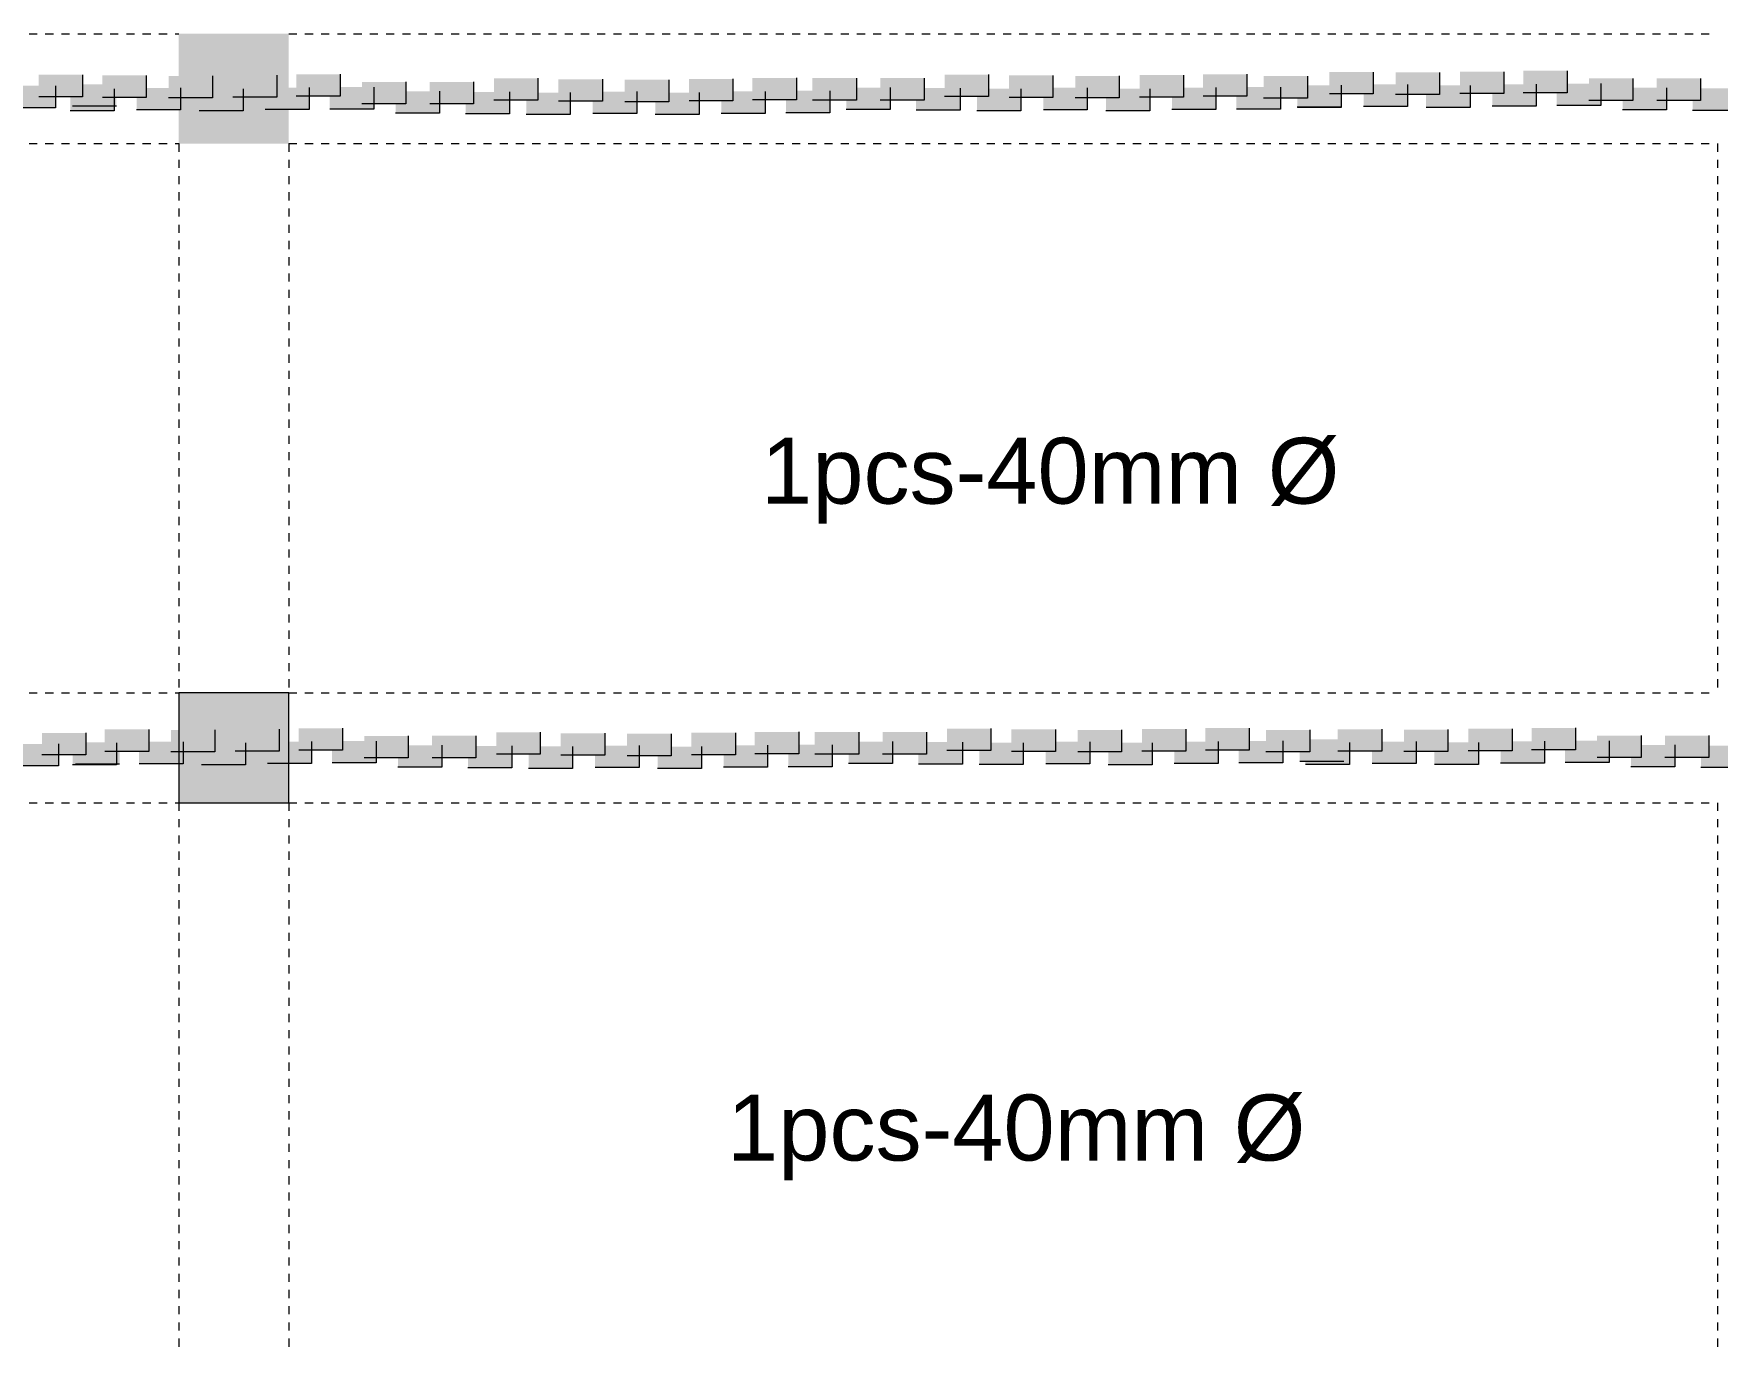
# Model space of a CAD drawing. Header units: millimetres. Extents: x 2391 to 3323, y 1596 to 2537.
# Drawn here: x 2795 to 2815.74, y 1876.64 to 1892.88 of the extents above; entities that cross this region are included whole.
import ezdxf

# ---------------------------------------------------------------- set-up
doc = ezdxf.new("R2010")
doc.units = ezdxf.units.MM
doc.linetypes.add('HIDDEN4', pattern=[0.09375, 0.0625, -0.03125])
doc.layers.add('columns', color=250, linetype='Continuous')
doc.layers.add('dimensions', color=203, linetype='Continuous')
doc.layers.add('PROPERTY LINES', color=140, linetype='HIDDEN4', lineweight=5)
doc.styles.get("Standard").update_dxf_attribs({"font": 'arial.ttf'})

msp = doc.modelspace()

# ---------------------------------------------------------------- hatches: boundary and pattern name
at = {"layer": 'columns', "linetype": 'ByBlock', "lineweight": 13}
h = msp.add_hatch(color=256, dxfattribs=at)
h.dxf.hatch_style = 1
h.paths.add_polyline_path([(2798.142, 1892.881), (2796.788, 1892.881), (2796.788, 1891.527), (2798.142, 1891.527)])
h = msp.add_hatch(color=256, dxfattribs=at)
h.dxf.hatch_style = 1
h.paths.add_polyline_path([(2796.788, 1884.759), (2796.788, 1883.405), (2798.142, 1883.405), (2798.142, 1884.759)])
at = {"layer": 'dimensions', "lineweight": 13, "ltscale": 0.25, "true_color": 0x000000}
h = msp.add_hatch(color=18, dxfattribs=at)
h.dxf.hatch_style = 1
h.paths.add_polyline_path([(2795.062, 1892.104), (2795.062, 1892.375), (2795.603, 1892.375), (2795.603, 1892.104)])
h = msp.add_hatch(color=18, dxfattribs=at)
h.dxf.hatch_style = 1
h.paths.add_polyline_path([(2795.847, 1892.095), (2795.847, 1892.366), (2796.388, 1892.366), (2796.388, 1892.095)])
h = msp.add_hatch(color=18, dxfattribs=at)
h.dxf.hatch_style = 1
h.paths.add_polyline_path([(2796.663, 1892.089), (2796.663, 1892.36), (2797.204, 1892.36), (2797.204, 1892.089)])
h = msp.add_hatch(color=18, dxfattribs=at)
h.dxf.hatch_style = 1
h.paths.add_polyline_path([(2797.455, 1892.1), (2797.455, 1892.371), (2797.997, 1892.371), (2797.997, 1892.1)])
h = msp.add_hatch(color=18, dxfattribs=at)
h.dxf.hatch_style = 1
h.paths.add_polyline_path([(2798.235, 1892.111), (2798.235, 1892.382), (2798.777, 1892.382), (2798.777, 1892.111)])
h = msp.add_hatch(color=18, dxfattribs=at)
h.dxf.hatch_style = 1
h.paths.add_polyline_path([(2806.221, 1892.107), (2806.221, 1892.378), (2806.763, 1892.378), (2806.763, 1892.107)])
h = msp.add_hatch(color=18, dxfattribs=at)
h.dxf.hatch_style = 1
h.paths.add_polyline_path([(2807.016, 1892.095), (2807.016, 1892.366), (2807.557, 1892.366), (2807.557, 1892.095)])
h = msp.add_hatch(color=18, dxfattribs=at)
h.dxf.hatch_style = 1
h.paths.add_polyline_path([(2807.832, 1892.089), (2807.832, 1892.36), (2808.373, 1892.36), (2808.373, 1892.089)])
h = msp.add_hatch(color=18, dxfattribs=at)
h.dxf.hatch_style = 1
h.paths.add_polyline_path([(2808.624, 1892.1), (2808.624, 1892.371), (2809.166, 1892.371), (2809.166, 1892.1)])
h = msp.add_hatch(color=18, dxfattribs=at)
h.dxf.hatch_style = 1
h.paths.add_polyline_path([(2809.405, 1892.111), (2809.405, 1892.382), (2809.946, 1892.382), (2809.946, 1892.111)])
h = msp.add_hatch(color=18, dxfattribs=at)
h.dxf.hatch_style = 1
h.paths.add_polyline_path([(2810.151, 1892.088), (2810.151, 1892.359), (2810.693, 1892.359), (2810.693, 1892.088)])
h = msp.add_hatch(color=18, dxfattribs=at)
h.dxf.hatch_style = 1
h.paths.add_polyline_path([(2810.962, 1892.138), (2810.962, 1892.408), (2811.503, 1892.408), (2811.503, 1892.138)])
h = msp.add_hatch(color=18, dxfattribs=at)
h.dxf.hatch_style = 1
h.paths.add_polyline_path([(2811.778, 1892.132), (2811.778, 1892.403), (2812.319, 1892.403), (2812.319, 1892.132)])
h = msp.add_hatch(color=18, dxfattribs=at)
h.dxf.hatch_style = 1
h.paths.add_polyline_path([(2812.57, 1892.143), (2812.57, 1892.413), (2813.112, 1892.413), (2813.112, 1892.143)])
h = msp.add_hatch(color=18, dxfattribs=at)
h.dxf.hatch_style = 1
h.paths.add_polyline_path([(2813.35, 1892.154), (2813.35, 1892.424), (2813.892, 1892.424), (2813.892, 1892.154)])
h = msp.add_hatch(color=18, dxfattribs=at)
h.dxf.hatch_style = 1
h.paths.add_polyline_path([(2794.728, 1891.969), (2794.728, 1892.24), (2795.269, 1892.24), (2795.269, 1891.969)])
h = msp.add_hatch(color=18, dxfattribs=at)
h.dxf.hatch_style = 1
h.paths.add_polyline_path([(2795.45, 1891.932), (2795.45, 1892.203), (2795.991, 1892.203), (2795.991, 1891.932)])
h = msp.add_hatch(color=18, dxfattribs=at)
h.dxf.hatch_style = 1
h.paths.add_polyline_path([(2795.478, 1891.988), (2795.478, 1892.259), (2796.02, 1892.259), (2796.02, 1891.988)])
h = msp.add_hatch(color=18, dxfattribs=at)
h.dxf.hatch_style = 1
h.paths.add_polyline_path([(2796.269, 1891.943), (2796.269, 1892.213), (2796.811, 1892.213), (2796.811, 1891.943)])
h = msp.add_hatch(color=18, dxfattribs=at)
h.dxf.hatch_style = 1
h.paths.add_polyline_path([(2797.038, 1891.931), (2797.038, 1892.202), (2797.58, 1892.202), (2797.58, 1891.931)])
h = msp.add_hatch(color=18, dxfattribs=at)
h.dxf.hatch_style = 1
h.paths.add_polyline_path([(2797.853, 1891.946), (2797.853, 1892.216), (2798.394, 1892.216), (2798.394, 1891.946)])
h = msp.add_hatch(color=18, dxfattribs=at)
h.dxf.hatch_style = 1
h.paths.add_polyline_path([(2798.648, 1891.953), (2798.648, 1892.224), (2799.189, 1892.224), (2799.189, 1891.953)])
h = msp.add_hatch(color=18, dxfattribs=at)
h.dxf.hatch_style = 1
h.paths.add_polyline_path([(2799.043, 1892.016), (2799.043, 1892.287), (2799.584, 1892.287), (2799.584, 1892.016)])
h = msp.add_hatch(color=18, dxfattribs=at)
h.dxf.hatch_style = 1
h.paths.add_polyline_path([(2799.459, 1891.9), (2799.459, 1892.171), (2800, 1892.171), (2800, 1891.9)])
h = msp.add_hatch(color=18, dxfattribs=at)
h.dxf.hatch_style = 1
h.paths.add_polyline_path([(2799.879, 1892.017), (2799.879, 1892.287), (2800.42, 1892.287), (2800.42, 1892.017)])
h = msp.add_hatch(color=18, dxfattribs=at)
h.dxf.hatch_style = 1
h.paths.add_polyline_path([(2800.32, 1891.893), (2800.32, 1892.164), (2800.862, 1892.164), (2800.862, 1891.893)])
h = msp.add_hatch(color=18, dxfattribs=at)
h.dxf.hatch_style = 1
h.paths.add_polyline_path([(2800.671, 1892.06), (2800.671, 1892.331), (2801.212, 1892.331), (2801.212, 1892.06)])
h = msp.add_hatch(color=18, dxfattribs=at)
h.dxf.hatch_style = 1
h.paths.add_polyline_path([(2801.068, 1891.885), (2801.068, 1892.156), (2801.61, 1892.156), (2801.61, 1891.885)])
h = msp.add_hatch(color=18, dxfattribs=at)
h.dxf.hatch_style = 1
h.paths.add_polyline_path([(2801.465, 1892.049), (2801.465, 1892.319), (2802.007, 1892.319), (2802.007, 1892.049)])
h = msp.add_hatch(color=18, dxfattribs=at)
h.dxf.hatch_style = 1
h.paths.add_polyline_path([(2801.888, 1891.896), (2801.888, 1892.167), (2802.43, 1892.167), (2802.43, 1891.896)])
h = msp.add_hatch(color=18, dxfattribs=at)
h.dxf.hatch_style = 1
h.paths.add_polyline_path([(2802.281, 1892.043), (2802.281, 1892.314), (2802.823, 1892.314), (2802.823, 1892.043)])
h = msp.add_hatch(color=18, dxfattribs=at)
h.dxf.hatch_style = 1
h.paths.add_polyline_path([(2802.657, 1891.884), (2802.657, 1892.155), (2803.199, 1892.155), (2803.199, 1891.884)])
h = msp.add_hatch(color=18, dxfattribs=at)
h.dxf.hatch_style = 1
h.paths.add_polyline_path([(2803.074, 1892.054), (2803.074, 1892.324), (2803.615, 1892.324), (2803.615, 1892.054)])
h = msp.add_hatch(color=18, dxfattribs=at)
h.dxf.hatch_style = 1
h.paths.add_polyline_path([(2803.471, 1891.899), (2803.471, 1892.17), (2804.013, 1892.17), (2804.013, 1891.899)])
h = msp.add_hatch(color=18, dxfattribs=at)
h.dxf.hatch_style = 1
h.paths.add_polyline_path([(2803.854, 1892.065), (2803.854, 1892.335), (2804.396, 1892.335), (2804.396, 1892.065)])
h = msp.add_hatch(color=18, dxfattribs=at)
h.dxf.hatch_style = 1
h.paths.add_polyline_path([(2804.266, 1891.907), (2804.266, 1892.177), (2804.808, 1892.177), (2804.808, 1891.907)])
h = msp.add_hatch(color=18, dxfattribs=at)
h.dxf.hatch_style = 1
h.paths.add_polyline_path([(2804.593, 1892.062), (2804.593, 1892.333), (2805.135, 1892.333), (2805.135, 1892.062)])
h = msp.add_hatch(color=18, dxfattribs=at)
h.dxf.hatch_style = 1
h.paths.add_polyline_path([(2805.01, 1891.947), (2805.01, 1892.217), (2805.551, 1892.217), (2805.551, 1891.947)])
h = msp.add_hatch(color=18, dxfattribs=at)
h.dxf.hatch_style = 1
h.paths.add_polyline_path([(2805.429, 1892.063), (2805.429, 1892.334), (2805.971, 1892.334), (2805.971, 1892.063)])
h = msp.add_hatch(color=18, dxfattribs=at)
h.dxf.hatch_style = 1
h.paths.add_polyline_path([(2805.871, 1891.939), (2805.871, 1892.21), (2806.412, 1892.21), (2806.412, 1891.939)])
h = msp.add_hatch(color=18, dxfattribs=at)
h.dxf.hatch_style = 1
h.paths.add_polyline_path([(2806.619, 1891.932), (2806.619, 1892.203), (2807.16, 1892.203), (2807.16, 1891.932)])
h = msp.add_hatch(color=18, dxfattribs=at)
h.dxf.hatch_style = 1
h.paths.add_polyline_path([(2807.439, 1891.943), (2807.439, 1892.214), (2807.98, 1892.214), (2807.98, 1891.943)])
h = msp.add_hatch(color=18, dxfattribs=at)
h.dxf.hatch_style = 1
h.paths.add_polyline_path([(2808.208, 1891.931), (2808.208, 1892.202), (2808.749, 1892.202), (2808.749, 1891.931)])
h = msp.add_hatch(color=18, dxfattribs=at)
h.dxf.hatch_style = 1
h.paths.add_polyline_path([(2809.022, 1891.946), (2809.022, 1892.217), (2809.563, 1892.217), (2809.563, 1891.946)])
h = msp.add_hatch(color=18, dxfattribs=at)
h.dxf.hatch_style = 1
h.paths.add_polyline_path([(2809.817, 1891.953), (2809.817, 1892.224), (2810.358, 1892.224), (2810.358, 1891.953)])
h = msp.add_hatch(color=18, dxfattribs=at)
h.dxf.hatch_style = 1
h.paths.add_polyline_path([(2810.565, 1891.975), (2810.565, 1892.245), (2811.106, 1892.245), (2811.106, 1891.975)])
h = msp.add_hatch(color=18, dxfattribs=at)
h.dxf.hatch_style = 1
h.paths.add_polyline_path([(2810.568, 1891.973), (2810.568, 1892.243), (2811.109, 1892.243), (2811.109, 1891.973)])
h = msp.add_hatch(color=18, dxfattribs=at)
h.dxf.hatch_style = 1
h.paths.add_polyline_path([(2811.384, 1891.985), (2811.384, 1892.256), (2811.926, 1892.256), (2811.926, 1891.985)])
h = msp.add_hatch(color=18, dxfattribs=at)
h.dxf.hatch_style = 1
h.paths.add_polyline_path([(2812.154, 1891.973), (2812.154, 1892.244), (2812.695, 1892.244), (2812.695, 1891.973)])
h = msp.add_hatch(color=18, dxfattribs=at)
h.dxf.hatch_style = 1
h.paths.add_polyline_path([(2812.968, 1891.988), (2812.968, 1892.259), (2813.509, 1892.259), (2813.509, 1891.988)])
h = msp.add_hatch(color=18, dxfattribs=at)
h.dxf.hatch_style = 1
h.paths.add_polyline_path([(2813.763, 1891.996), (2813.763, 1892.266), (2814.304, 1892.266), (2814.304, 1891.996)])
h = msp.add_hatch(color=18, dxfattribs=at)
h.dxf.hatch_style = 1
h.paths.add_polyline_path([(2814.158, 1892.058), (2814.158, 1892.329), (2814.699, 1892.329), (2814.699, 1892.058)])
h = msp.add_hatch(color=18, dxfattribs=at)
h.dxf.hatch_style = 1
h.paths.add_polyline_path([(2814.574, 1891.943), (2814.574, 1892.214), (2815.115, 1892.214), (2815.115, 1891.943)])
h = msp.add_hatch(color=18, dxfattribs=at)
h.dxf.hatch_style = 1
h.paths.add_polyline_path([(2814.994, 1892.059), (2814.994, 1892.33), (2815.535, 1892.33), (2815.535, 1892.059)])
h = msp.add_hatch(color=18, dxfattribs=at)
h.dxf.hatch_style = 1
h.paths.add_polyline_path([(2815.435, 1891.935), (2815.435, 1892.206), (2815.977, 1892.206), (2815.977, 1891.935)])
h = msp.add_hatch(color=18, dxfattribs=at)
h.dxf.hatch_style = 1
h.paths.add_polyline_path([(2795.101, 1883.996), (2795.101, 1884.267), (2795.642, 1884.267), (2795.642, 1883.996)])
h = msp.add_hatch(color=18, dxfattribs=at)
h.dxf.hatch_style = 1
h.paths.add_polyline_path([(2795.876, 1884.039), (2795.876, 1884.309), (2796.417, 1884.309), (2796.417, 1884.039)])
h = msp.add_hatch(color=18, dxfattribs=at)
h.dxf.hatch_style = 1
h.paths.add_polyline_path([(2796.692, 1884.033), (2796.692, 1884.303), (2797.233, 1884.303), (2797.233, 1884.033)])
h = msp.add_hatch(color=18, dxfattribs=at)
h.dxf.hatch_style = 1
h.paths.add_polyline_path([(2797.484, 1884.044), (2797.484, 1884.314), (2798.026, 1884.314), (2798.026, 1884.044)])
h = msp.add_hatch(color=18, dxfattribs=at)
h.dxf.hatch_style = 1
h.paths.add_polyline_path([(2798.265, 1884.055), (2798.265, 1884.325), (2798.806, 1884.325), (2798.806, 1884.055)])
h = msp.add_hatch(color=18, dxfattribs=at)
h.dxf.hatch_style = 1
h.paths.add_polyline_path([(2800.7, 1884.004), (2800.7, 1884.275), (2801.241, 1884.275), (2801.241, 1884.004)])
h = msp.add_hatch(color=18, dxfattribs=at)
h.dxf.hatch_style = 1
h.paths.add_polyline_path([(2801.494, 1883.992), (2801.494, 1884.263), (2802.036, 1884.263), (2802.036, 1883.992)])
h = msp.add_hatch(color=18, dxfattribs=at)
h.dxf.hatch_style = 1
h.paths.add_polyline_path([(2803.103, 1883.997), (2803.103, 1884.268), (2803.644, 1884.268), (2803.644, 1883.997)])
h = msp.add_hatch(color=18, dxfattribs=at)
h.dxf.hatch_style = 1
h.paths.add_polyline_path([(2803.883, 1884.008), (2803.883, 1884.279), (2804.425, 1884.279), (2804.425, 1884.008)])
h = msp.add_hatch(color=18, dxfattribs=at)
h.dxf.hatch_style = 1
h.paths.add_polyline_path([(2804.622, 1884.006), (2804.622, 1884.277), (2805.164, 1884.277), (2805.164, 1884.006)])
h = msp.add_hatch(color=18, dxfattribs=at)
h.dxf.hatch_style = 1
h.paths.add_polyline_path([(2805.458, 1884.007), (2805.458, 1884.278), (2806, 1884.278), (2806, 1884.007)])
h = msp.add_hatch(color=18, dxfattribs=at)
h.dxf.hatch_style = 1
h.paths.add_polyline_path([(2806.25, 1884.051), (2806.25, 1884.321), (2806.792, 1884.321), (2806.792, 1884.051)])
h = msp.add_hatch(color=18, dxfattribs=at)
h.dxf.hatch_style = 1
h.paths.add_polyline_path([(2807.045, 1884.039), (2807.045, 1884.31), (2807.587, 1884.31), (2807.587, 1884.039)])
h = msp.add_hatch(color=18, dxfattribs=at)
h.dxf.hatch_style = 1
h.paths.add_polyline_path([(2807.861, 1884.033), (2807.861, 1884.304), (2808.403, 1884.304), (2808.403, 1884.033)])
h = msp.add_hatch(color=18, dxfattribs=at)
h.dxf.hatch_style = 1
h.paths.add_polyline_path([(2808.653, 1884.044), (2808.653, 1884.315), (2809.195, 1884.315), (2809.195, 1884.044)])
h = msp.add_hatch(color=18, dxfattribs=at)
h.dxf.hatch_style = 1
h.paths.add_polyline_path([(2809.434, 1884.055), (2809.434, 1884.326), (2809.975, 1884.326), (2809.975, 1884.055)])
h = msp.add_hatch(color=18, dxfattribs=at)
h.dxf.hatch_style = 1
h.paths.add_polyline_path([(2810.18, 1884.032), (2810.18, 1884.303), (2810.722, 1884.303), (2810.722, 1884.032)])
h = msp.add_hatch(color=18, dxfattribs=at)
h.dxf.hatch_style = 1
h.paths.add_polyline_path([(2811.064, 1884.043), (2811.064, 1884.313), (2811.606, 1884.313), (2811.606, 1884.043)])
h = msp.add_hatch(color=18, dxfattribs=at)
h.dxf.hatch_style = 1
h.paths.add_polyline_path([(2811.88, 1884.037), (2811.88, 1884.307), (2812.422, 1884.307), (2812.422, 1884.037)])
h = msp.add_hatch(color=18, dxfattribs=at)
h.dxf.hatch_style = 1
h.paths.add_polyline_path([(2812.673, 1884.048), (2812.673, 1884.318), (2813.214, 1884.318), (2813.214, 1884.048)])
h = msp.add_hatch(color=18, dxfattribs=at)
h.dxf.hatch_style = 1
h.paths.add_polyline_path([(2813.453, 1884.059), (2813.453, 1884.329), (2813.995, 1884.329), (2813.995, 1884.059)])
h = msp.add_hatch(color=18, dxfattribs=at)
h.dxf.hatch_style = 1
h.paths.add_polyline_path([(2794.766, 1883.861), (2794.766, 1884.131), (2795.308, 1884.131), (2795.308, 1883.861)])
h = msp.add_hatch(color=18, dxfattribs=at)
h.dxf.hatch_style = 1
h.paths.add_polyline_path([(2795.479, 1883.875), (2795.479, 1884.146), (2796.02, 1884.146), (2796.02, 1883.875)])
h = msp.add_hatch(color=18, dxfattribs=at)
h.dxf.hatch_style = 1
h.paths.add_polyline_path([(2795.517, 1883.88), (2795.517, 1884.151), (2796.058, 1884.151), (2796.058, 1883.88)])
h = msp.add_hatch(color=18, dxfattribs=at)
h.dxf.hatch_style = 1
h.paths.add_polyline_path([(2796.299, 1883.886), (2796.299, 1884.157), (2796.84, 1884.157), (2796.84, 1883.886)])
h = msp.add_hatch(color=18, dxfattribs=at)
h.dxf.hatch_style = 1
h.paths.add_polyline_path([(2797.068, 1883.874), (2797.068, 1884.145), (2797.609, 1884.145), (2797.609, 1883.874)])
h = msp.add_hatch(color=18, dxfattribs=at)
h.dxf.hatch_style = 1
h.paths.add_polyline_path([(2797.882, 1883.889), (2797.882, 1884.16), (2798.423, 1884.16), (2798.423, 1883.889)])
h = msp.add_hatch(color=18, dxfattribs=at)
h.dxf.hatch_style = 1
h.paths.add_polyline_path([(2798.677, 1883.897), (2798.677, 1884.167), (2799.218, 1884.167), (2799.218, 1883.897)])
h = msp.add_hatch(color=18, dxfattribs=at)
h.dxf.hatch_style = 1
h.paths.add_polyline_path([(2799.072, 1883.959), (2799.072, 1884.23), (2799.613, 1884.23), (2799.613, 1883.959)])
h = msp.add_hatch(color=18, dxfattribs=at)
h.dxf.hatch_style = 1
h.paths.add_polyline_path([(2799.488, 1883.844), (2799.488, 1884.114), (2800.03, 1884.114), (2800.03, 1883.844)])
h = msp.add_hatch(color=18, dxfattribs=at)
h.dxf.hatch_style = 1
h.paths.add_polyline_path([(2799.908, 1883.96), (2799.908, 1884.231), (2800.449, 1884.231), (2800.449, 1883.96)])
h = msp.add_hatch(color=18, dxfattribs=at)
h.dxf.hatch_style = 1
h.paths.add_polyline_path([(2800.349, 1883.836), (2800.349, 1884.107), (2800.891, 1884.107), (2800.891, 1883.836)])
h = msp.add_hatch(color=18, dxfattribs=at)
h.dxf.hatch_style = 1
h.paths.add_polyline_path([(2801.097, 1883.829), (2801.097, 1884.1), (2801.639, 1884.1), (2801.639, 1883.829)])
h = msp.add_hatch(color=18, dxfattribs=at)
h.dxf.hatch_style = 1
h.paths.add_polyline_path([(2801.917, 1883.84), (2801.917, 1884.111), (2802.459, 1884.111), (2802.459, 1883.84)])
h = msp.add_hatch(color=18, dxfattribs=at)
h.dxf.hatch_style = 1
h.paths.add_polyline_path([(2802.31, 1883.986), (2802.31, 1884.257), (2802.852, 1884.257), (2802.852, 1883.986)])
h = msp.add_hatch(color=18, dxfattribs=at)
h.dxf.hatch_style = 1
h.paths.add_polyline_path([(2802.686, 1883.828), (2802.686, 1884.099), (2803.228, 1884.099), (2803.228, 1883.828)])
h = msp.add_hatch(color=18, dxfattribs=at)
h.dxf.hatch_style = 1
h.paths.add_polyline_path([(2803.5, 1883.843), (2803.5, 1884.114), (2804.042, 1884.114), (2804.042, 1883.843)])
h = msp.add_hatch(color=18, dxfattribs=at)
h.dxf.hatch_style = 1
h.paths.add_polyline_path([(2804.295, 1883.85), (2804.295, 1884.121), (2804.837, 1884.121), (2804.837, 1883.85)])
h = msp.add_hatch(color=18, dxfattribs=at)
h.dxf.hatch_style = 1
h.paths.add_polyline_path([(2805.039, 1883.89), (2805.039, 1884.161), (2805.58, 1884.161), (2805.58, 1883.89)])
h = msp.add_hatch(color=18, dxfattribs=at)
h.dxf.hatch_style = 1
h.paths.add_polyline_path([(2805.9, 1883.883), (2805.9, 1884.154), (2806.441, 1884.154), (2806.441, 1883.883)])
h = msp.add_hatch(color=18, dxfattribs=at)
h.dxf.hatch_style = 1
h.paths.add_polyline_path([(2806.648, 1883.876), (2806.648, 1884.146), (2807.19, 1884.146), (2807.19, 1883.876)])
h = msp.add_hatch(color=18, dxfattribs=at)
h.dxf.hatch_style = 1
h.paths.add_polyline_path([(2807.468, 1883.886), (2807.468, 1884.157), (2808.009, 1884.157), (2808.009, 1883.886)])
h = msp.add_hatch(color=18, dxfattribs=at)
h.dxf.hatch_style = 1
h.paths.add_polyline_path([(2808.237, 1883.875), (2808.237, 1884.145), (2808.778, 1884.145), (2808.778, 1883.875)])
h = msp.add_hatch(color=18, dxfattribs=at)
h.dxf.hatch_style = 1
h.paths.add_polyline_path([(2809.051, 1883.889), (2809.051, 1884.16), (2809.592, 1884.16), (2809.592, 1883.889)])
h = msp.add_hatch(color=18, dxfattribs=at)
h.dxf.hatch_style = 1
h.paths.add_polyline_path([(2809.846, 1883.897), (2809.846, 1884.168), (2810.388, 1884.168), (2810.388, 1883.897)])
h = msp.add_hatch(color=18, dxfattribs=at)
h.dxf.hatch_style = 1
h.paths.add_polyline_path([(2810.597, 1883.916), (2810.597, 1884.187), (2811.138, 1884.187), (2811.138, 1883.916)])
h = msp.add_hatch(color=18, dxfattribs=at)
h.dxf.hatch_style = 1
h.paths.add_polyline_path([(2810.667, 1883.879), (2810.667, 1884.15), (2811.209, 1884.15), (2811.209, 1883.879)])
h = msp.add_hatch(color=18, dxfattribs=at)
h.dxf.hatch_style = 1
h.paths.add_polyline_path([(2811.487, 1883.89), (2811.487, 1884.161), (2812.029, 1884.161), (2812.029, 1883.89)])
h = msp.add_hatch(color=18, dxfattribs=at)
h.dxf.hatch_style = 1
h.paths.add_polyline_path([(2812.256, 1883.878), (2812.256, 1884.149), (2812.798, 1884.149), (2812.798, 1883.878)])
h = msp.add_hatch(color=18, dxfattribs=at)
h.dxf.hatch_style = 1
h.paths.add_polyline_path([(2813.07, 1883.893), (2813.07, 1884.164), (2813.612, 1884.164), (2813.612, 1883.893)])
h = msp.add_hatch(color=18, dxfattribs=at)
h.dxf.hatch_style = 1
h.paths.add_polyline_path([(2813.865, 1883.901), (2813.865, 1884.171), (2814.407, 1884.171), (2814.407, 1883.901)])
h = msp.add_hatch(color=18, dxfattribs=at)
h.dxf.hatch_style = 1
h.paths.add_polyline_path([(2814.26, 1883.963), (2814.26, 1884.234), (2814.802, 1884.234), (2814.802, 1883.963)])
h = msp.add_hatch(color=18, dxfattribs=at)
h.dxf.hatch_style = 1
h.paths.add_polyline_path([(2814.677, 1883.848), (2814.677, 1884.118), (2815.218, 1884.118), (2815.218, 1883.848)])
h = msp.add_hatch(color=18, dxfattribs=at)
h.dxf.hatch_style = 1
h.paths.add_polyline_path([(2815.096, 1883.964), (2815.096, 1884.235), (2815.638, 1884.235), (2815.638, 1883.964)])
h = msp.add_hatch(color=18, dxfattribs=at)
h.dxf.hatch_style = 1
h.paths.add_polyline_path([(2815.538, 1883.84), (2815.538, 1884.111), (2816.079, 1884.111), (2816.079, 1883.84)])

# ---------------------------------------------------------------- linework, layer by layer
at = {"layer": 'columns', "linetype": 'ByBlock', "lineweight": 13}
for p, q in [((2798.142, 1884.759), (2796.788, 1884.759)), ((2796.788, 1884.759), (2796.788, 1883.405)), ((2798.142, 1883.405), (2798.142, 1884.759)), ((2796.788, 1883.405), (2798.142, 1883.405))]:
    msp.add_line(p, q, dxfattribs=at)
at = {"layer": 'dimensions', "color": 18, "lineweight": 13, "ltscale": 0.25, "true_color": 0x000000}
for p, q in [((2795.603, 1892.375), (2795.603, 1892.104)), ((2796.388, 1892.366), (2796.388, 1892.095)), ((2797.204, 1892.36), (2797.204, 1892.089)), ((2797.997, 1892.371), (2797.997, 1892.1)), ((2798.777, 1892.382), (2798.777, 1892.111)), ((2806.763, 1892.378), (2806.763, 1892.107)), ((2807.557, 1892.366), (2807.557, 1892.095)), ((2808.373, 1892.36), (2808.373, 1892.089)), ((2809.166, 1892.371), (2809.166, 1892.1)), ((2809.946, 1892.382), (2809.946, 1892.111)), ((2810.693, 1892.359), (2810.693, 1892.088)), ((2811.503, 1892.408), (2811.503, 1892.138)), ((2812.319, 1892.403), (2812.319, 1892.132)), ((2813.112, 1892.413), (2813.112, 1892.143)), ((2813.892, 1892.424), (2813.892, 1892.154)), ((2795.269, 1892.24), (2795.269, 1891.969)), ((2795.991, 1892.203), (2795.991, 1891.932)), ((2796.811, 1892.213), (2796.811, 1891.943)), ((2797.58, 1892.202), (2797.58, 1891.931)), ((2798.394, 1892.216), (2798.394, 1891.946)), ((2799.189, 1892.224), (2799.189, 1891.953)), ((2799.584, 1892.287), (2799.584, 1892.016)), ((2800, 1892.171), (2800, 1891.9)), ((2800.42, 1892.287), (2800.42, 1892.017)), ((2800.862, 1892.164), (2800.862, 1891.893)), ((2801.212, 1892.331), (2801.212, 1892.06)), ((2801.61, 1892.156), (2801.61, 1891.885)), ((2802.007, 1892.319), (2802.007, 1892.049)), ((2802.43, 1892.167), (2802.43, 1891.896)), ((2802.823, 1892.314), (2802.823, 1892.043)), ((2803.199, 1892.155), (2803.199, 1891.884)), ((2803.615, 1892.324), (2803.615, 1892.054)), ((2804.013, 1892.17), (2804.013, 1891.899)), ((2804.396, 1892.335), (2804.396, 1892.065)), ((2804.808, 1892.177), (2804.808, 1891.907)), ((2805.135, 1892.333), (2805.135, 1892.062)), ((2805.551, 1892.217), (2805.551, 1891.947)), ((2805.971, 1892.334), (2805.971, 1892.063)), ((2806.412, 1892.21), (2806.412, 1891.939)), ((2807.16, 1892.203), (2807.16, 1891.932)), ((2807.98, 1892.214), (2807.98, 1891.943)), ((2808.749, 1892.202), (2808.749, 1891.931)), ((2809.563, 1892.217), (2809.563, 1891.946)), ((2810.358, 1892.224), (2810.358, 1891.953)), ((2811.106, 1892.245), (2811.106, 1891.975)), ((2811.926, 1892.256), (2811.926, 1891.985)), ((2813.112, 1892.143), (2812.57, 1892.143)), ((2812.695, 1892.244), (2812.695, 1891.973)), ((2813.892, 1892.154), (2813.35, 1892.154)), ((2813.509, 1892.259), (2813.509, 1891.988)), ((2814.304, 1892.266), (2814.304, 1891.996)), ((2814.699, 1892.329), (2814.699, 1892.058)), ((2815.115, 1892.214), (2815.115, 1891.943)), ((2815.535, 1892.33), (2815.535, 1892.059)), ((2795.269, 1891.969), (2794.728, 1891.969)), ((2795.603, 1892.104), (2795.062, 1892.104)), ((2796.02, 1891.988), (2795.478, 1891.988)), ((2796.388, 1892.095), (2795.847, 1892.095)), ((2796.811, 1891.943), (2796.269, 1891.943)), ((2797.204, 1892.089), (2796.663, 1892.089)), ((2797.997, 1892.1), (2797.455, 1892.1)), ((2798.394, 1891.946), (2797.853, 1891.946)), ((2798.777, 1892.111), (2798.235, 1892.111)), ((2799.189, 1891.953), (2798.648, 1891.953)), ((2799.584, 1892.016), (2799.043, 1892.016)), ((2800.42, 1892.017), (2799.879, 1892.017)), ((2801.212, 1892.06), (2800.671, 1892.06)), ((2802.007, 1892.049), (2801.465, 1892.049)), ((2802.823, 1892.043), (2802.281, 1892.043)), ((2803.615, 1892.054), (2803.074, 1892.054)), ((2804.396, 1892.065), (2803.854, 1892.065)), ((2805.135, 1892.062), (2804.593, 1892.062)), ((2805.551, 1891.947), (2805.01, 1891.947)), ((2805.971, 1892.063), (2805.429, 1892.063)), ((2806.412, 1891.939), (2805.871, 1891.939)), ((2806.763, 1892.107), (2806.221, 1892.107)), ((2807.16, 1891.932), (2806.619, 1891.932)), ((2807.557, 1892.095), (2807.016, 1892.095)), ((2807.98, 1891.943), (2807.439, 1891.943)), ((2808.373, 1892.089), (2807.832, 1892.089)), ((2809.166, 1892.1), (2808.624, 1892.1)), ((2809.563, 1891.946), (2809.022, 1891.946)), ((2809.946, 1892.111), (2809.405, 1892.111)), ((2810.358, 1891.953), (2809.817, 1891.953)), ((2810.693, 1892.088), (2810.151, 1892.088)), ((2811.106, 1891.975), (2810.565, 1891.975)), ((2811.109, 1891.973), (2810.568, 1891.973)), ((2811.503, 1892.138), (2810.962, 1892.138)), ((2811.926, 1891.985), (2811.384, 1891.985)), ((2812.319, 1892.132), (2811.778, 1892.132)), ((2812.695, 1891.973), (2812.154, 1891.973)), ((2813.509, 1891.988), (2812.968, 1891.988)), ((2814.304, 1891.996), (2813.763, 1891.996)), ((2814.699, 1892.058), (2814.158, 1892.058)), ((2815.115, 1891.943), (2814.574, 1891.943)), ((2815.535, 1892.059), (2814.994, 1892.059)), ((2815.977, 1891.935), (2815.435, 1891.935)), ((2795.991, 1891.932), (2795.45, 1891.932)), ((2797.58, 1891.931), (2797.038, 1891.931)), ((2800, 1891.9), (2799.459, 1891.9)), ((2800.862, 1891.893), (2800.32, 1891.893)), ((2801.61, 1891.885), (2801.068, 1891.885)), ((2802.43, 1891.896), (2801.888, 1891.896)), ((2803.199, 1891.884), (2802.657, 1891.884)), ((2804.013, 1891.899), (2803.471, 1891.899)), ((2804.808, 1891.907), (2804.266, 1891.907)), ((2808.749, 1891.931), (2808.208, 1891.931)), ((2795.642, 1884.267), (2795.642, 1883.996)), ((2796.417, 1884.309), (2796.417, 1884.039)), ((2797.233, 1884.303), (2797.233, 1884.033)), ((2798.026, 1884.314), (2798.026, 1884.044)), ((2798.806, 1884.325), (2798.806, 1884.055)), ((2801.241, 1884.275), (2801.241, 1884.004)), ((2802.036, 1884.263), (2802.036, 1883.992)), ((2803.644, 1884.268), (2803.644, 1883.997)), ((2804.425, 1884.279), (2804.425, 1884.008)), ((2805.164, 1884.277), (2805.164, 1884.006)), ((2806, 1884.278), (2806, 1884.007)), ((2806.792, 1884.321), (2806.792, 1884.051)), ((2807.587, 1884.31), (2807.587, 1884.039)), ((2808.403, 1884.304), (2808.403, 1884.033)), ((2809.195, 1884.315), (2809.195, 1884.044)), ((2809.975, 1884.326), (2809.975, 1884.055)), ((2810.722, 1884.303), (2810.722, 1884.032)), ((2811.606, 1884.313), (2811.606, 1884.043)), ((2812.422, 1884.307), (2812.422, 1884.037)), ((2813.214, 1884.318), (2813.214, 1884.048)), ((2813.995, 1884.329), (2813.995, 1884.059)), ((2795.308, 1884.131), (2795.308, 1883.861)), ((2796.02, 1884.146), (2796.02, 1883.875)), ((2796.84, 1884.157), (2796.84, 1883.886)), ((2797.609, 1884.145), (2797.609, 1883.874)), ((2798.806, 1884.055), (2798.265, 1884.055)), ((2798.423, 1884.16), (2798.423, 1883.889)), ((2799.218, 1884.167), (2799.218, 1883.897)), ((2799.613, 1884.23), (2799.613, 1883.959)), ((2800.03, 1884.114), (2800.03, 1883.844)), ((2800.449, 1884.231), (2800.449, 1883.96)), ((2800.891, 1884.107), (2800.891, 1883.836)), ((2801.639, 1884.1), (2801.639, 1883.829)), ((2802.459, 1884.111), (2802.459, 1883.84)), ((2802.852, 1884.257), (2802.852, 1883.986)), ((2803.228, 1884.099), (2803.228, 1883.828)), ((2804.042, 1884.114), (2804.042, 1883.843)), ((2804.837, 1884.121), (2804.837, 1883.85)), ((2805.58, 1884.161), (2805.58, 1883.89)), ((2806.792, 1884.051), (2806.25, 1884.051)), ((2806.441, 1884.154), (2806.441, 1883.883)), ((2807.19, 1884.146), (2807.19, 1883.876)), ((2808.009, 1884.157), (2808.009, 1883.886)), ((2808.778, 1884.145), (2808.778, 1883.875)), ((2809.975, 1884.055), (2809.434, 1884.055)), ((2809.592, 1884.16), (2809.592, 1883.889)), ((2810.388, 1884.168), (2810.388, 1883.897)), ((2811.209, 1884.15), (2811.209, 1883.879)), ((2812.029, 1884.161), (2812.029, 1883.89)), ((2812.798, 1884.149), (2812.798, 1883.878)), ((2813.995, 1884.059), (2813.453, 1884.059)), ((2813.612, 1884.164), (2813.612, 1883.893)), ((2814.407, 1884.171), (2814.407, 1883.901)), ((2814.802, 1884.234), (2814.802, 1883.963)), ((2815.218, 1884.118), (2815.218, 1883.848)), ((2815.638, 1884.235), (2815.638, 1883.964)), ((2795.308, 1883.861), (2794.766, 1883.861)), ((2795.642, 1883.996), (2795.101, 1883.996)), ((2796.02, 1883.875), (2795.479, 1883.875)), ((2796.058, 1883.88), (2795.517, 1883.88)), ((2796.417, 1884.039), (2795.876, 1884.039)), ((2796.84, 1883.886), (2796.299, 1883.886)), ((2797.233, 1884.033), (2796.692, 1884.033)), ((2797.609, 1883.874), (2797.068, 1883.874)), ((2798.026, 1884.044), (2797.484, 1884.044)), ((2798.423, 1883.889), (2797.882, 1883.889)), ((2799.218, 1883.897), (2798.677, 1883.897)), ((2799.613, 1883.959), (2799.072, 1883.959)), ((2800.03, 1883.844), (2799.488, 1883.844)), ((2800.449, 1883.96), (2799.908, 1883.96)), ((2801.241, 1884.004), (2800.7, 1884.004)), ((2802.036, 1883.992), (2801.494, 1883.992)), ((2802.852, 1883.986), (2802.31, 1883.986)), ((2803.644, 1883.997), (2803.103, 1883.997)), ((2804.425, 1884.008), (2803.883, 1884.008)), ((2804.837, 1883.85), (2804.295, 1883.85)), ((2805.164, 1884.006), (2804.622, 1884.006)), ((2805.58, 1883.89), (2805.039, 1883.89)), ((2806, 1884.007), (2805.458, 1884.007)), ((2806.441, 1883.883), (2805.9, 1883.883)), ((2807.19, 1883.876), (2806.648, 1883.876)), ((2807.587, 1884.039), (2807.045, 1884.039)), ((2808.009, 1883.886), (2807.468, 1883.886)), ((2808.403, 1884.033), (2807.861, 1884.033)), ((2808.778, 1883.875), (2808.237, 1883.875)), ((2809.195, 1884.044), (2808.653, 1884.044)), ((2809.592, 1883.889), (2809.051, 1883.889)), ((2810.388, 1883.897), (2809.846, 1883.897)), ((2810.722, 1884.032), (2810.18, 1884.032)), ((2811.138, 1883.916), (2810.597, 1883.916)), ((2811.209, 1883.879), (2810.667, 1883.879)), ((2811.606, 1884.043), (2811.064, 1884.043)), ((2812.029, 1883.89), (2811.487, 1883.89)), ((2812.422, 1884.037), (2811.88, 1884.037)), ((2812.798, 1883.878), (2812.256, 1883.878)), ((2813.214, 1884.048), (2812.673, 1884.048)), ((2813.612, 1883.893), (2813.07, 1883.893)), ((2814.407, 1883.901), (2813.865, 1883.901)), ((2814.802, 1883.963), (2814.26, 1883.963)), ((2815.218, 1883.848), (2814.677, 1883.848)), ((2815.638, 1883.964), (2815.096, 1883.964)), ((2800.891, 1883.836), (2800.349, 1883.836)), ((2801.639, 1883.829), (2801.097, 1883.829)), ((2802.459, 1883.84), (2801.917, 1883.84)), ((2803.228, 1883.828), (2802.686, 1883.828)), ((2804.042, 1883.843), (2803.5, 1883.843)), ((2816.079, 1883.84), (2815.538, 1883.84))]:
    msp.add_line(p, q, dxfattribs=at)
at = {"layer": 'PROPERTY LINES', "lineweight": 13, "ltscale": 0.25}
for p, q in [((2780.543, 1892.881), (2796.788, 1892.881)), ((2798.142, 1892.881), (2815.741, 1892.881)), ((2780.543, 1891.527), (2796.788, 1891.527)), ((2796.788, 1891.527), (2796.788, 1884.759)), ((2798.142, 1891.527), (2815.741, 1891.527)), ((2798.142, 1891.527), (2798.142, 1884.759)), ((2815.741, 1891.527), (2815.741, 1884.759)), ((2780.543, 1884.759), (2796.788, 1884.759)), ((2798.142, 1884.759), (2815.741, 1884.759)), ((2780.543, 1883.405), (2796.788, 1883.405)), ((2796.788, 1883.405), (2796.788, 1876.636)), ((2798.142, 1883.405), (2815.741, 1883.405)), ((2798.142, 1883.405), (2798.142, 1876.636)), ((2815.741, 1883.405), (2815.741, 1876.636))]:
    msp.add_line(p, q, dxfattribs=at)

# ---------------------------------------------------------------- texts
at = {"layer": 'dimensions'}
for p in [(2803.961, 1887.091), (2803.542, 1878.999)]:
    msp.add_text('1pcs-40mm Ø', height=0.81225, dxfattribs=at).set_placement(p)

doc.saveas('drawing.dxf')
